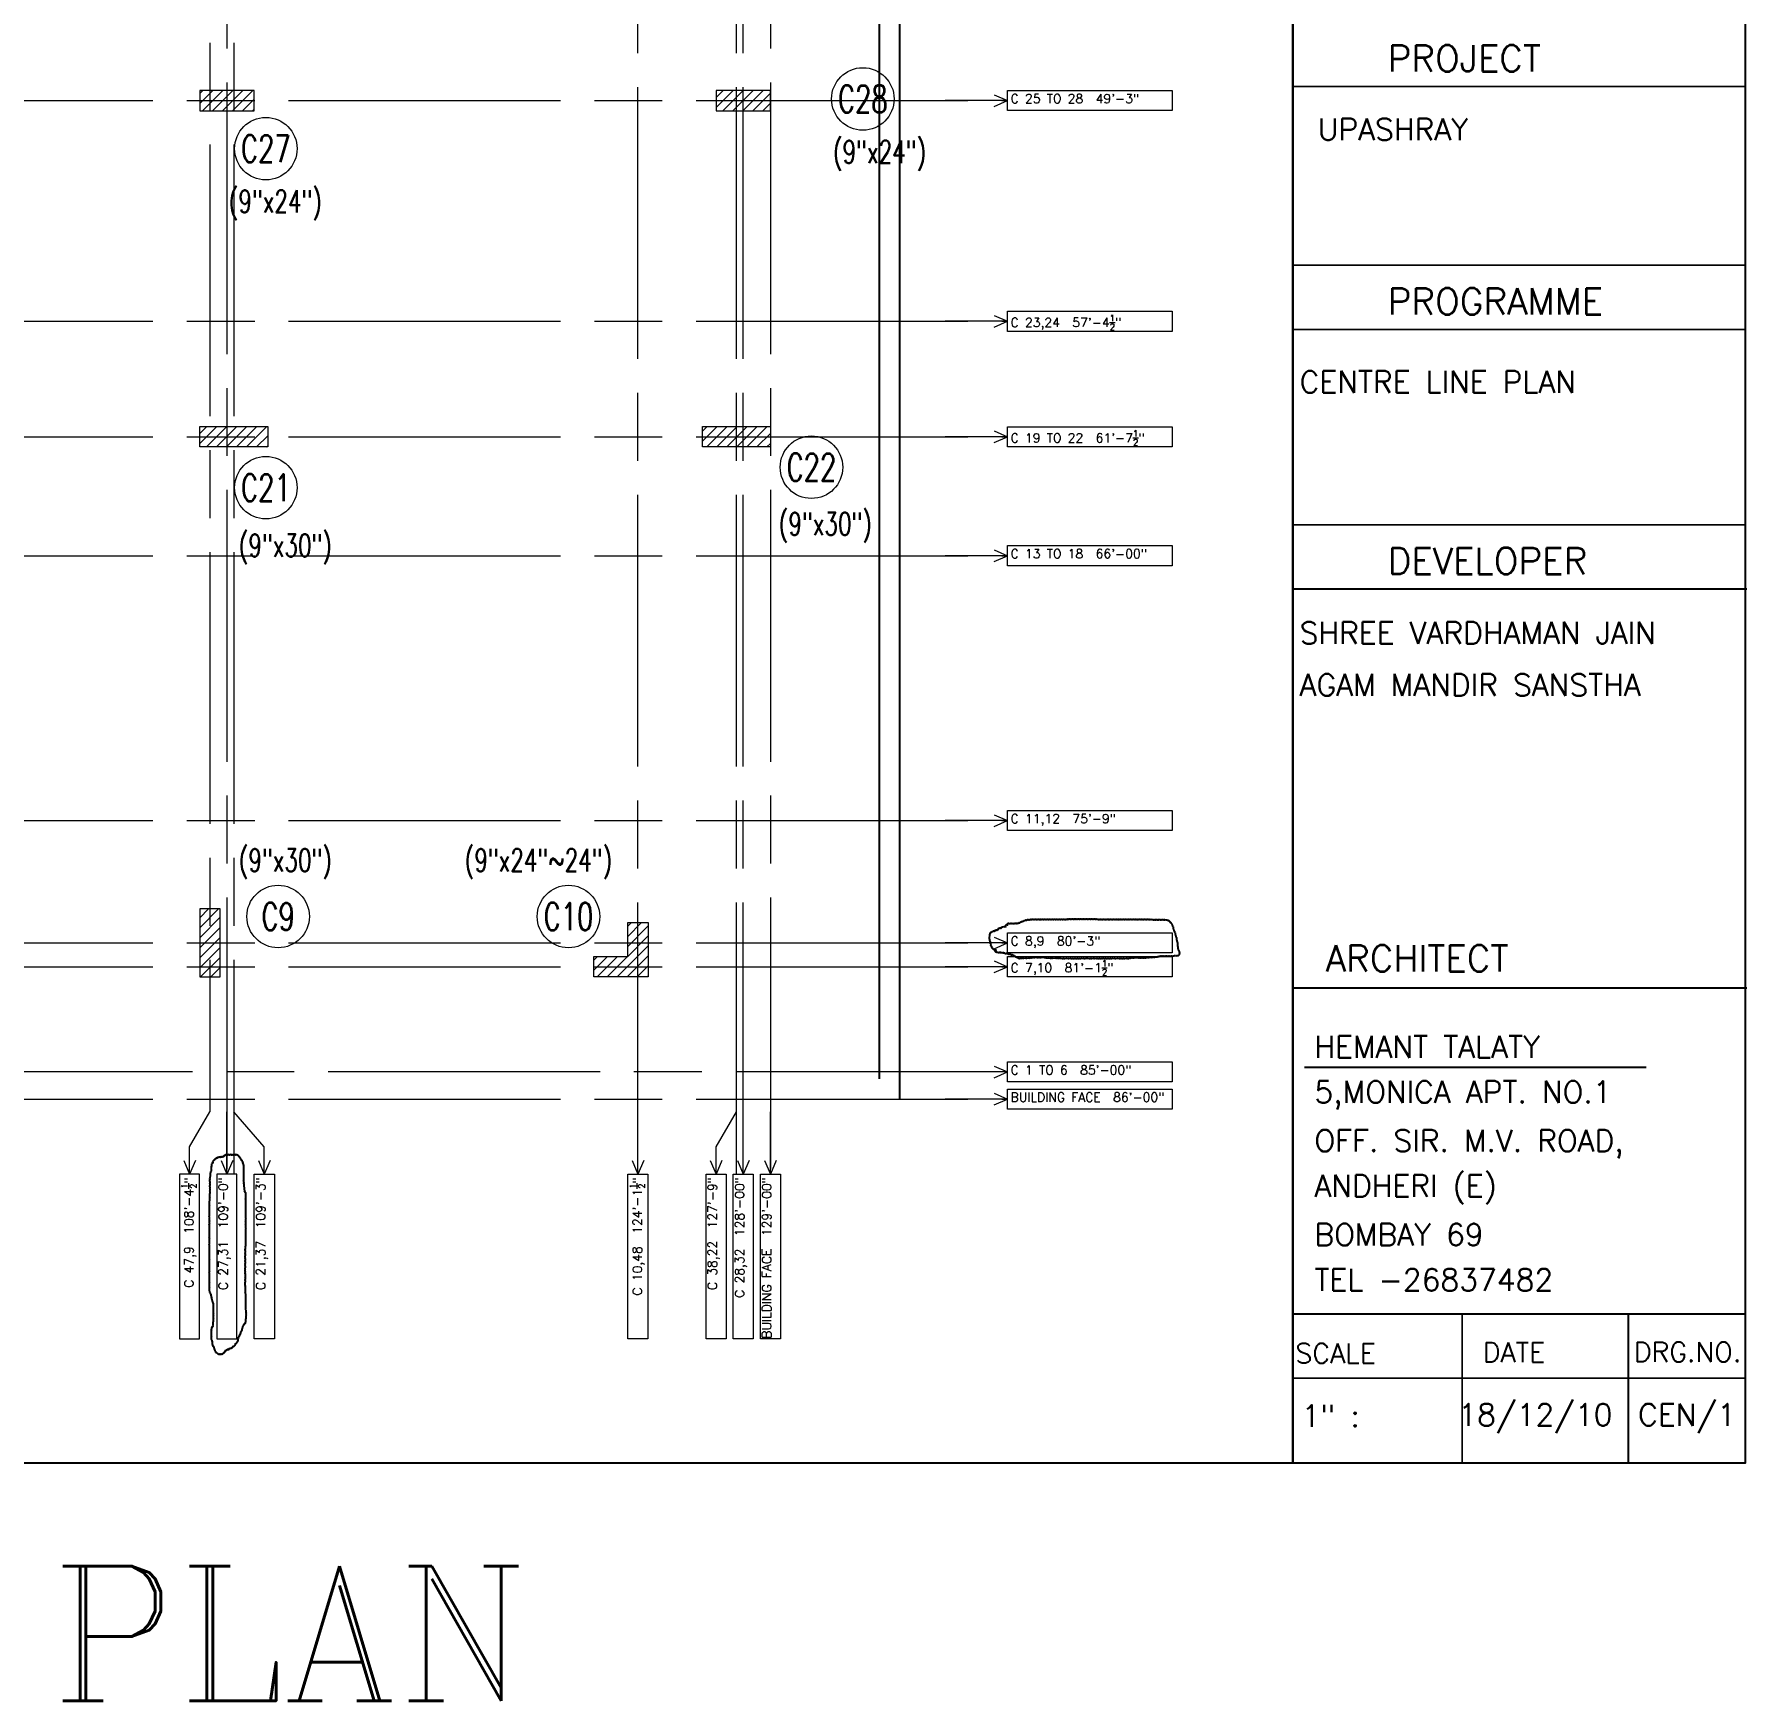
# Model space of a CAD drawing. Header units: inches. Extents: x 61991 to 161106, y 29687 to 64402.
# Drawn here: x 64908 to 65664, y 44413 to 45149 of the extents above; entities that cross this region are included whole.
import ezdxf
from ezdxf.enums import TextEntityAlignment as Align

# ---------------------------------------------------------------- set-up
doc = ezdxf.new("R2010")
doc.units = ezdxf.units.IN
doc.header["$MEASUREMENT"] = 0
doc.linetypes.add('ACAD_ISO08W100', pattern=[36, 24, -3, 6, -3])
doc.layers.add('S-BEAM', color=7, linetype='Continuous', lineweight=15)
doc.layers.add('text', color=4, linetype='Continuous')
doc.styles.add('romanc.shx', font='romanc.shx')
doc.styles.add('ROMANS', font='R.SHX', dxfattribs={"width": 0.7})
pattern_1 = [(45, (-1877510.3718, 524229.6493), (-2.209708691, 2.209708691), [])]

msp = doc.modelspace()

# ---------------------------------------------------------------- hatches: boundary and pattern name
at = {"layer": 'S-BEAM'}
h = msp.add_hatch(dxfattribs=at)
h.set_pattern_fill('ANSI31', color=256, scale=25)
h.set_pattern_definition(pattern_1)
h.paths.add_polyline_path([(64980.61969, 45124.32113), (64980.61969, 45115.32113), (65004.61969, 45115.32113), (65004.61969, 45124.32113)])
h = msp.add_hatch(dxfattribs=at)
h.set_pattern_fill('ANSI31', color=256, scale=25)
h.set_pattern_definition(pattern_1)
h.paths.add_polyline_path([(65208.61969, 45124.32113), (65208.61969, 45115.32113), (65232.61969, 45115.32113), (65232.61969, 45124.32113)])
h = msp.add_hatch(dxfattribs=at)
h.set_pattern_fill('ANSI31', color=256, scale=25)
h.set_pattern_definition(pattern_1)
h.paths.add_polyline_path([(64980.61969, 44975.82113), (64980.61969, 44966.82113), (65010.61969, 44966.82113), (65010.61969, 44975.82113)])
h = msp.add_hatch(dxfattribs=at)
h.set_pattern_fill('ANSI31', color=256, scale=25)
h.set_pattern_definition(pattern_1)
h.paths.add_polyline_path([(65202.61969, 44975.82113), (65202.61969, 44966.82113), (65232.61969, 44966.82113), (65232.61969, 44975.82113)])
h = msp.add_hatch(dxfattribs=at)
h.set_pattern_fill('ANSI31', color=256, scale=25)
h.set_pattern_definition([(45, (-1876609.0392, 524289.6493), (-2.209708691, 2.209708691), [])])
h.paths.add_polyline_path([(64980.61969, 44732.82113), (64989.61969, 44732.82113), (64989.61969, 44762.82113), (64980.61969, 44762.82113)])
h = msp.add_hatch(dxfattribs=at)
h.set_pattern_fill('ANSI31', color=256, scale=25)
h.set_pattern_definition(pattern_1)
h.paths.add_polyline_path([(65169.61969, 44756.82113), (65178.61969, 44756.82113), (65178.61969, 44732.82113), (65154.61969, 44732.82113), (65154.61969, 44741.82113), (65169.61969, 44741.82113)])

# ---------------------------------------------------------------- linework, layer by layer
at = {"color": 2}
for p, q in [((65289.61969, 45815.82113), (65289.61969, 44678.82113)), ((65289.61969, 45815.82113), (65289.61969, 44678.82113)), ((65280.61969, 45806.82113), (65280.61969, 44687.82113)), ((65280.61969, 45806.82113), (65280.61969, 44687.82113))]:
    msp.add_line(p, q, dxfattribs=at)
msp.add_lwpolyline([(63426.89626, 45951.65047), (65463.27705, 45951.65047), (65463.27705, 44518.06848), (63426.89626, 44518.06848)], close=True)
at = {"layer": 'Defpoints', "color": 6, "flags": 128}
for points in [[(65335.68308, 44754.65182, 0.52056705), (65334.87125, 44754.65182, 0.52056705), (65334.39434, 44754.20993, 0.52056705), (65333.70307, 44754.18082, 0.52056705), (65333.09347, 44753.64797, 0.52056705), (65332.66137, 44753.36106, 0.52056705), (65331.96853, 44753.16104, 0.52056705), (65331.38377, 44752.9171, 0.52056705), (65330.73133, 44752.73789, 0.52056705), (65330.16055, 44752.42302, 0.52056705), (65329.69824, 44752.05372, 0.52056705), (65329.55434, 44751.73148, 0.52056705), (65329.46527, 44750.93125, 0.52056705), (65329.38138, 44750.25523, 0.52056705), (65329.36737, 44749.46256, 0.52056705), (65329.5012, 44748.97338, 0.52056705), (65329.69286, 44748.39768, 0.52056705), (65329.88694, 44747.81471, 0.52056705), (65329.88694, 44747.03166, 0.52056705), (65330.30215, 44746.31954, 0.52056705), (65330.61911, 44745.57604, 0.52056705), (65331.17797, 44745.10487, 0.52056705), (65331.7426, 44744.9669, 0.52056705), (65332.27279, 44744.58346, 0.52056705), (65331.74967, 44744.14849, 0.52056705), (65332.41836, 44743.93771, 0.52056705), (65333.03226, 44743.74419, 0.52056705), (65333.75411, 44743.74419, 0.52056705), (65334.26716, 44743.74419, 0.52056705), (65334.93697, 44743.64369, 0.52056705), (65335.51135, 44743.55751, 0.52056705), (65336.01277, 44743.48227, 0.52056705), (65336.82377, 44743.32193, 0.52056705), (65337.5419, 44743.17994, 0.52056705), (65338.23865, 44742.99838, 0.52056705), (65338.74397, 44742.84399, 0.52056705), (65339.40632, 44742.69558, 0.52056705), (65340.03489, 44742.39108, 0.52056705), (65340.73486, 44741.98399, 0.52056705), (65341.29186, 44741.6271, 0.52056705), (65341.82857, 44741.34928, 0.52056705), (65342.41788, 44741.1251, 0.52056705), (65343.23364, 44741.25221, 0.52056705), (65343.96586, 44741.26642, 0.52056705), (65344.67868, 44741.26886, 0.52056705), (65345.29267, 44741.26892, 0.52056705), (65346.04615, 44741.26893, 0.52056705), (65346.59488, 44741.26893, 0.52056705), (65347.37942, 44741.41932, 0.52056705), (65348.18059, 44741.49774, 0.52056705), (65348.85747, 44741.564, 0.52056705), (65349.51757, 44741.56765, 0.52056705), (65350.0976, 44741.56904, 0.52056705), (65350.85523, 44741.56975, 0.52056705), (65351.56176, 44741.56989, 0.52056705), (65352.24032, 44741.57003, 0.52056705), (65352.89026, 44741.57017, 0.52056705), (65353.45751, 44741.57018, 0.52056705), (65354.13794, 44741.43187, 0.52056705), (65354.86443, 44741.28654, 0.52056705), (65355.47223, 44741.27106, 0.52056705), (65356.05322, 44741.26958, 0.52056705), (65356.73389, 44741.26895, 0.52056705), (65357.3693, 44741.26894, 0.52056705), (65357.93462, 44741.26893, 0.52056705), (65358.48661, 44741.26893, 0.52056705), (65359.13814, 44741.26893, 0.52056705), (65359.65889, 44741.22262, 0.52056705), (65360.16551, 44741.17758, 0.52056705), (65360.76212, 44741.12453, 0.52056705), (65361.27147, 44741.12226, 0.52056705), (65362.01638, 44741.11894, 0.52056705), (65362.76646, 44741.11869, 0.52056705), (65363.32416, 44741.1185, 0.52056705), (65363.899, 44741.1183, 0.52056705), (65364.58946, 44741.11824, 0.52056705), (65365.17555, 44741.11819, 0.52056705), (65365.92156, 44741.11818, 0.52056705), (65366.73992, 44741.11817, 0.52056705), (65367.55195, 44741.11817, 0.52056705), (65368.25473, 44741.11817, 0.52056705), (65368.98341, 44741.11817, 0.52056705), (65369.79469, 44741.11817, 0.52056705), (65370.29796, 44741.11817, 0.52056705), (65370.80878, 44741.11817, 0.52056705), (65371.56277, 44741.11817, 0.52056705), (65372.13544, 44741.11817, 0.52056705), (65372.6856, 44741.11817, 0.52056705), (65373.25329, 44741.11817, 0.52056705), (65374.0517, 44741.11817, 0.52056705), (65374.72322, 44741.11817, 0.52056705), (65375.27888, 44741.11817, 0.52056705), (65375.88879, 44741.11817, 0.52056705), (65376.45979, 44741.11817, 0.52056705), (65377.22954, 44741.11817, 0.52056705), (65377.9413, 44741.11817, 0.52056705), (65378.65458, 44741.11817, 0.52056705), (65379.34864, 44741.11817, 0.52056705), (65379.92508, 44741.11817, 0.52056705), (65380.55303, 44741.11817, 0.52056705), (65381.27677, 44741.11817, 0.52056705), (65382.09841, 44741.11817, 0.52056705), (65382.84721, 44741.11817, 0.52056705), (65383.4773, 44741.11817, 0.52056705), (65384.00418, 44741.11817, 0.52056705), (65384.52654, 44741.11817, 0.52056705), (65385.30603, 44741.11817, 0.52056705), (65385.85495, 44741.11817, 0.52056705), (65386.44369, 44741.11817, 0.52056705), (65387.11208, 44741.11817, 0.52056705), (65387.75865, 44741.11817, 0.52056705), (65388.51081, 44741.11817, 0.52056705), (65389.22656, 44741.11817, 0.52056705), (65389.82322, 44741.11817, 0.52056705), (65390.44874, 44741.11817, 0.52056705), (65391.20856, 44741.23856, 0.52056705), (65391.95588, 44741.35697, 0.52056705), (65392.61898, 44741.39854, 0.52056705), (65393.37805, 44741.41319, 0.52056705), (65393.97109, 44741.41591, 0.52056705), (65394.50529, 44741.41837, 0.52056705), (65395.0205, 44741.41946, 0.52056705), (65395.67635, 44741.41954, 0.52056705), (65396.34309, 44741.41956, 0.52056705), (65397.09274, 44741.41956, 0.52056705), (65397.79009, 44741.41956, 0.52056705), (65398.57049, 44741.41956, 0.52056705), (65399.24713, 44741.56166, 0.52056705), (65400.07431, 44741.5681, 0.52056705), (65400.66512, 44741.56952, 0.52056705), (65401.29465, 44741.57, 0.52056705), (65401.79839, 44741.70659, 0.52056705), (65402.52049, 44741.71742, 0.52056705), (65403.13517, 44741.72057, 0.52056705), (65403.69179, 44741.82215, 0.52056705), (65404.31455, 44741.99444, 0.52056705), (65404.98823, 44742.0864, 0.52056705), (65405.66762, 44742.14051, 0.52056705), (65406.38818, 44742.1636, 0.52056705), (65406.95413, 44742.16678, 0.52056705), (65407.64277, 44742.17065, 0.52056705), (65408.20282, 44742.17211, 0.52056705), (65408.97662, 44742.17276, 0.52056705), (65409.8012, 44742.17285, 0.52056705), (65410.34512, 44742.17285, 0.52056705), (65411.04721, 44742.29652, 0.52056705), (65411.66024, 44742.31846, 0.52056705), (65412.38919, 44742.32349, 0.52056705), (65412.9894, 44742.46909, 0.52056705), (65413.25993, 44743.10494, 0.52056705), (65413.18909, 44743.84374, 0.52056705), (65412.80395, 44744.55805, 0.52056705), (65412.64877, 44745.1575, 0.52056705), (65412.50313, 44745.72005, 0.52056705), (65412.41287, 44746.49434, 0.52056705), (65412.41287, 44747.25434, 0.52056705), (65412.41287, 44747.98642, 0.52056705), (65412.15813, 44748.53838, 0.52056705), (65412.0368, 44749.05596, 0.52056705), (65411.99684, 44749.59439, 0.52056705), (65411.77412, 44750.32396, 0.52056705), (65411.55292, 44751.04856, 0.52056705), (65411.38692, 44751.69474, 0.52056705), (65411.20821, 44752.39035, 0.52056705), (65410.85521, 44752.99032, 0.52056705), (65410.64176, 44753.76568, 0.52056705), (65410.47948, 44754.27526, 0.52056705), (65410.31129, 44755.05998, 0.52056705), (65410.05433, 44755.60597, 0.52056705), (65409.81707, 44756.18425, 0.52056705), (65409.31823, 44756.70645, 0.52056705), (65408.95571, 44757.0724, 0.52056705), (65408.49045, 44757.53731, 0.52056705), (65407.97899, 44757.66751, 0.52056705), (65407.35973, 44757.79505, 0.52056705), (65406.8567, 44757.8399, 0.52056705), (65406.33418, 44757.84134, 0.52056705), (65405.51997, 44757.84242, 0.52056705), (65404.86285, 44757.84246, 0.52056705), (65404.04445, 44757.84247, 0.52056705), (65403.52652, 44757.84248, 0.52056705), (65402.89277, 44757.84248, 0.52056705), (65402.34851, 44757.84248, 0.52056705), (65401.78837, 44757.84248, 0.52056705), (65401.26527, 44757.93616, 0.52056705), (65400.63353, 44757.9624, 0.52056705), (65400.06767, 44757.9859, 0.52056705), (65399.37105, 44757.99063, 0.52056705), (65398.6449, 44757.99063, 0.52056705), (65398.1066, 44757.99063, 0.52056705), (65397.38767, 44757.99063, 0.52056705), (65396.82446, 44757.99063, 0.52056705), (65396.14961, 44757.99063, 0.52056705), (65395.33692, 44757.99063, 0.52056705), (65394.73969, 44757.99063, 0.52056705), (65394.15417, 44757.99063, 0.52056705), (65393.51242, 44757.99063, 0.52056705), (65392.68842, 44757.99063, 0.52056705), (65391.90177, 44757.99063, 0.52056705), (65391.11278, 44757.99063, 0.52056705), (65390.46209, 44757.99063, 0.52056705), (65389.76651, 44757.99063, 0.52056705), (65388.93875, 44757.99063, 0.52056705), (65388.26352, 44757.99176, 0.52056705), (65387.53159, 44757.99298, 0.52056705), (65386.92549, 44757.99298, 0.52056705), (65386.39468, 44757.99298, 0.52056705), (65385.79509, 44757.99298, 0.52056705), (65385.16923, 44757.99298, 0.52056705), (65384.43907, 44757.99298, 0.52056705), (65383.74878, 44757.99298, 0.52056705), (65383.08978, 44757.99298, 0.52056705), (65382.40393, 44757.99298, 0.52056705), (65381.85355, 44757.99317, 0.52056705), (65381.11889, 44757.99317, 0.52056705), (65380.59509, 44757.99317, 0.52056705), (65379.98643, 44757.99317, 0.52056705), (65379.25856, 44757.99321, 0.52056705), (65378.67694, 44757.99323, 0.52056705), (65378.16382, 44757.99324, 0.52056705), (65377.45893, 44757.99324, 0.52056705), (65376.81841, 44758.11518, 0.52056705), (65376.21429, 44758.13434, 0.52056705), (65375.46681, 44758.14223, 0.52056705), (65374.77963, 44758.14329, 0.52056705), (65373.98262, 44758.14385, 0.52056705), (65373.2734, 44758.14387, 0.52056705), (65372.61542, 44758.14387, 0.52056705), (65371.92605, 44758.14387, 0.52056705), (65371.23028, 44758.14387, 0.52056705), (65370.55141, 44758.14387, 0.52056705), (65369.91586, 44758.14387, 0.52056705), (65369.10184, 44758.14387, 0.52056705), (65368.43329, 44758.14387, 0.52056705), (65367.62946, 44758.14387, 0.52056705), (65367.11904, 44758.14387, 0.52056705), (65366.4977, 44758.14387, 0.52056705), (65365.74028, 44758.14387, 0.52056705), (65365.07548, 44758.14387, 0.52056705), (65364.47083, 44758.14387, 0.52056705), (65363.6774, 44758.06554, 0.52056705), (65362.96766, 44757.99547, 0.52056705), (65362.26944, 44757.99547, 0.52056705), (65361.56193, 44757.99547, 0.52056705), (65360.73829, 44757.99338, 0.52056705), (65359.98176, 44757.99331, 0.52056705), (65359.20267, 44757.99331, 0.52056705), (65358.46494, 44757.99331, 0.52056705), (65357.63711, 44757.99331, 0.52056705), (65356.94743, 44757.99331, 0.52056705), (65356.16518, 44757.99326, 0.52056705), (65355.41389, 44757.99324, 0.52056705), (65354.63853, 44757.99324, 0.52056705), (65353.92819, 44757.99324, 0.52056705), (65353.27142, 44757.99324, 0.52056705), (65352.51206, 44757.99324, 0.52056705), (65351.94938, 44757.99324, 0.52056705), (65351.43496, 44757.99324, 0.52056705), (65350.75081, 44757.99324, 0.52056705), (65350.09588, 44757.99324, 0.52056705), (65349.32256, 44757.99324, 0.52056705), (65348.62357, 44757.99324, 0.52056705), (65347.84808, 44757.99324, 0.52056705), (65347.14994, 44757.85044, 0.52056705), (65346.42511, 44757.84433, 0.52056705), (65345.69181, 44757.7294, 0.52056705), (65344.91296, 44757.55552, 0.52056705), (65344.30636, 44757.32143, 0.52056705), (65343.85087, 44757.11519, 0.52056705), (65343.34835, 44756.91243, 0.52056705), (65342.66221, 44756.52863, 0.52056705), (65342.00151, 44756.3408, 0.52056705), (65341.40088, 44756.1902, 0.52056705), (65340.62237, 44756.1902, 0.52056705), (65339.90467, 44756.1902, 0.52056705), (65339.29869, 44756.1902, 0.52056705), (65338.53099, 44756.1902, 0.52056705), (65338.02545, 44756.1902, 0.52056705), (65337.33553, 44756.1902, 0.52056705), (65337.33553, 44755.60279, 0.52056705), (65336.5307, 44755.60279, 0.52056705), (65336.5307, 44754.84037, 0.52056705)], [(64985.79679, 44648.29245, 0.52056705), (64985.79679, 44647.48406, 0.52056705), (64985.65401, 44647.00028, 0.52056705), (64985.3705, 44646.32816, 0.52056705), (64985.3516, 44645.51506, 0.52056705), (64985.34885, 44644.81093, 0.52056705), (64985.1797, 44644.05835, 0.52056705), (64985.12512, 44643.37513, 0.52056705), (64985.1243, 44642.59787, 0.52056705), (64985.12422, 44641.97608, 0.52056705), (64985.12418, 44641.26974, 0.52056705), (64985.12417, 44640.76214, 0.52056705), (64985.12416, 44640.01592, 0.52056705), (64985.12416, 44639.48916, 0.52056705), (64985.12416, 44638.88904, 0.52056705), (64985.12416, 44638.31136, 0.52056705), (64985.12416, 44637.71221, 0.52056705), (64985.12416, 44637.19615, 0.52056705), (64985.12416, 44636.40138, 0.52056705), (64985.12416, 44635.62627, 0.52056705), (64985.12416, 44634.8408, 0.52056705), (64985.12416, 44634.04763, 0.52056705), (64984.9453, 44633.25735, 0.52056705), (64984.9108, 44632.59432, 0.52056705), (64984.90069, 44631.77818, 0.52056705), (64984.90002, 44630.98801, 0.52056705), (64984.8999, 44630.28888, 0.52056705), (64984.89988, 44629.70396, 0.52056705), (64984.89988, 44629.0551, 0.52056705), (64984.89988, 44628.55497, 0.52056705), (64984.89988, 44627.83413, 0.52056705), (64984.89988, 44627.30542, 0.52056705), (64984.89988, 44626.49612, 0.52056705), (64984.89988, 44625.84888, 0.52056705), (64984.89988, 44625.30636, 0.52056705), (64984.89988, 44624.5463, 0.52056705), (64984.89988, 44623.98608, 0.52056705), (64984.89988, 44623.18836, 0.52056705), (64984.89988, 44622.53099, 0.52056705), (64984.89988, 44621.79249, 0.52056705), (64984.89988, 44621.27239, 0.52056705), (64984.89988, 44620.65307, 0.52056705), (64984.89988, 44620.02545, 0.52056705), (64984.89988, 44619.38931, 0.52056705), (64984.89988, 44618.59759, 0.52056705), (64984.89988, 44617.84552, 0.52056705), (64984.89988, 44617.04221, 0.52056705), (64984.89988, 44616.36501, 0.52056705), (64984.89988, 44615.69089, 0.52056705), (64984.89988, 44615.11258, 0.52056705), (64984.89988, 44614.30887, 0.52056705), (64984.89988, 44613.68862, 0.52056705), (64984.89988, 44613.10109, 0.52056705), (64984.89988, 44612.52653, 0.52056705), (64984.89988, 44611.77382, 0.52056705), (64984.89988, 44611.2257, 0.52056705), (64984.89988, 44610.49088, 0.52056705), (64984.89988, 44609.89761, 0.52056705), (64984.89988, 44609.36264, 0.52056705), (64984.89988, 44608.69676, 0.52056705), (64984.89988, 44607.93798, 0.52056705), (64984.89988, 44607.17086, 0.52056705), (64984.89988, 44606.41667, 0.52056705), (64984.89988, 44605.8045, 0.52056705), (64984.89988, 44605.27519, 0.52056705), (64984.89988, 44604.60141, 0.52056705), (64984.89988, 44603.94127, 0.52056705), (64984.89988, 44603.33699, 0.52056705), (64984.89988, 44602.62744, 0.52056705), (64984.89988, 44601.81359, 0.52056705), (64984.89988, 44601.12746, 0.52056705), (64984.89988, 44600.49527, 0.52056705), (64984.89988, 44599.90032, 0.52056705), (64984.89988, 44599.18052, 0.52056705), (64984.89988, 44598.60728, 0.52056705), (64984.89988, 44597.92532, 0.52056705), (64984.89988, 44597.14093, 0.52056705), (64984.89988, 44596.42209, 0.52056705), (64984.89988, 44595.69895, 0.52056705), (64984.89988, 44595.18526, 0.52056705), (64984.89988, 44594.59781, 0.52056705), (64985.05175, 44593.93758, 0.52056705), (64985.26069, 44593.24257, 0.52056705), (64985.52986, 44592.64596, 0.52056705), (64985.70126, 44591.97051, 0.52056705), (64985.89072, 44591.22383, 0.52056705), (64985.9698, 44590.5045, 0.52056705), (64986.25276, 44589.73299, 0.52056705), (64986.43275, 44589.05641, 0.52056705), (64986.66512, 44588.53423, 0.52056705), (64986.67849, 44587.98467, 0.52056705), (64986.69173, 44587.24812, 0.52056705), (64986.69351, 44586.60866, 0.52056705), (64986.69378, 44586.08764, 0.52056705), (64986.69392, 44585.43858, 0.52056705), (64986.69394, 44584.90444, 0.52056705), (64986.69394, 44584.09015, 0.52056705), (64986.69394, 44583.34641, 0.52056705), (64986.69394, 44582.63374, 0.52056705), (64986.69394, 44581.85523, 0.52056705), (64986.69394, 44581.07046, 0.52056705), (64986.5439, 44580.47437, 0.52056705), (64986.47493, 44579.78413, 0.52056705), (64986.47049, 44579.17336, 0.52056705), (64986.46977, 44578.49216, 0.52056705), (64986.06195, 44577.9893, 0.52056705), (64985.84805, 44577.22561, 0.52056705), (64985.80988, 44576.58871, 0.52056705), (64985.79772, 44575.76103, 0.52056705), (64985.79705, 44575.23204, 0.52056705), (64985.79682, 44574.43568, 0.52056705), (64985.7968, 44573.92626, 0.52056705), (64985.79679, 44573.12133, 0.52056705), (64985.97464, 44572.3221, 0.52056705), (64986.21384, 44571.74179, 0.52056705), (64986.23846, 44570.98214, 0.52056705), (64986.24431, 44570.42264, 0.52056705), (64986.65358, 44569.71823, 0.52056705), (64986.89158, 44569.25239, 0.52056705), (64987.06092, 44568.76344, 0.52056705), (64987.29294, 44568.07483, 0.52056705), (64987.53522, 44567.35051, 0.52056705), (64988.07768, 44566.89297, 0.52056705), (64988.63581, 44566.55776, 0.52056705), (64989.42807, 44566.37927, 0.52056705), (64990.01275, 44566.29448, 0.52056705), (64990.65386, 44566.28867, 0.52056705), (64991.06045, 44566.80881, 0.52056705), (64991.60254, 44567.16772, 0.52056705), (64991.83448, 44567.80891, 0.52056705), (64992.43771, 44568.04636, 0.52056705), (64992.88568, 44568.33077, 0.52056705), (64993.63446, 44568.65167, 0.52056705), (64994.10996, 44568.87758, 0.52056705), (64994.83652, 44569.14398, 0.52056705), (64995.34982, 44569.76443, 0.52056705), (64996.08191, 44570.08355, 0.52056705), (64996.28569, 44570.8111, 0.52056705), (64996.782, 44571.21477, 0.52056705), (64997.17061, 44571.60247, 0.52056705), (64997.4356, 44572.07376, 0.52056705), (64997.45341, 44572.82205, 0.52056705), (64997.64047, 44573.52512, 0.52056705), (64997.8994, 44574.11388, 0.52056705), (64998.26236, 44574.84092, 0.52056705), (64998.55153, 44575.41918, 0.52056705), (64998.72277, 44576.066, 0.52056705), (64998.99286, 44576.53422, 0.52056705), (64999.24662, 44577.27917, 0.52056705), (64999.44196, 44577.85261, 0.52056705), (64999.61571, 44578.36266, 0.52056705), (64999.83234, 44578.85118, 0.52056705), (65000.10608, 44579.28067, 0.52056705), (65000.38434, 44579.71727, 0.52056705), (65000.7841, 44580.3445, 0.52056705), (65000.80946, 44580.98838, 0.52056705), (65000.81761, 44581.64155, 0.52056705), (65000.99185, 44582.23597, 0.52056705), (65001.03978, 44582.7978, 0.52056705), (65001.0434, 44583.38018, 0.52056705), (65001.04535, 44584.06328, 0.52056705), (65001.04561, 44584.67524, 0.52056705), (65000.94478, 44585.17315, 0.52056705), (65000.85099, 44585.97787, 0.52056705), (65000.83383, 44586.65087, 0.52056705), (65000.82783, 44587.33025, 0.52056705), (65000.82237, 44587.94858, 0.52056705), (65000.82217, 44588.52162, 0.52056705), (65000.82195, 44589.16885, 0.52056705), (65000.82181, 44589.87533, 0.52056705), (65000.82174, 44590.42402, 0.52056705), (65000.82173, 44590.93479, 0.52056705), (65000.82173, 44591.6421, 0.52056705), (65000.82173, 44592.39953, 0.52056705), (65000.67582, 44593.19529, 0.52056705), (65000.62969, 44593.97429, 0.52056705), (65000.6048, 44594.74074, 0.52056705), (65000.59854, 44595.50481, 0.52056705), (65000.59804, 44596.27727, 0.52056705), (65000.59763, 44596.9185, 0.52056705), (65000.59757, 44597.43442, 0.52056705), (65000.59752, 44597.94046, 0.52056705), (65000.59745, 44598.69683, 0.52056705), (65000.59744, 44599.36523, 0.52056705), (65000.59744, 44600.10857, 0.52056705), (65000.59744, 44600.90892, 0.52056705), (65000.59744, 44601.71294, 0.52056705), (65000.59744, 44602.38647, 0.52056705), (65000.59744, 44603.09107, 0.52056705), (65000.59744, 44603.8051, 0.52056705), (65000.59744, 44604.31365, 0.52056705), (65000.59744, 44605.08305, 0.52056705), (65000.59744, 44605.66274, 0.52056705), (65000.59744, 44606.2897, 0.52056705), (65000.59744, 44607.04538, 0.52056705), (65000.59744, 44607.68348, 0.52056705), (65000.59744, 44608.42339, 0.52056705), (65000.59744, 44609.1013, 0.52056705), (65000.59744, 44609.60795, 0.52056705), (65000.59744, 44610.41614, 0.52056705), (65000.59744, 44611.01355, 0.52056705), (65000.59744, 44611.80517, 0.52056705), (65000.59744, 44612.5234, 0.52056705), (65000.68461, 44613.18896, 0.52056705), (65000.76734, 44613.82064, 0.52056705), (65000.80379, 44614.54957, 0.52056705), (65000.81715, 44615.15046, 0.52056705), (65000.81914, 44615.82333, 0.52056705), (65000.82063, 44616.3277, 0.52056705), (65000.82128, 44617.0816, 0.52056705), (65000.82157, 44617.70456, 0.52056705), (65000.82164, 44618.47351, 0.52056705), (65000.82171, 44619.18193, 0.52056705), (65000.82172, 44619.86371, 0.52056705), (65000.82172, 44620.62283, 0.52056705), (65000.82173, 44621.22457, 0.52056705), (65000.82173, 44622.0388, 0.52056705), (65000.82173, 44622.60632, 0.52056705), (65000.82173, 44623.41132, 0.52056705), (65000.82173, 44624.1583, 0.52056705), (65000.82173, 44624.85164, 0.52056705), (65000.82173, 44625.63735, 0.52056705), (65000.82173, 44626.46163, 0.52056705), (65000.82173, 44627.04806, 0.52056705), (65000.82173, 44627.72484, 0.52056705), (65000.82173, 44628.51365, 0.52056705), (65000.82173, 44629.14154, 0.52056705), (65000.82173, 44629.8786, 0.52056705), (65000.82173, 44630.45801, 0.52056705), (65000.82173, 44631.04835, 0.52056705), (65000.82173, 44631.69439, 0.52056705), (65000.82173, 44632.33572, 0.52056705), (65000.82173, 44633.03556, 0.52056705), (65000.82173, 44633.64701, 0.52056705), (65000.82173, 44634.42643, 0.52056705), (65000.82173, 44634.99597, 0.52056705), (65000.82173, 44635.80077, 0.52056705), (65000.82173, 44636.4447, 0.52056705), (65000.82173, 44637.02627, 0.52056705), (65000.6411, 44637.61859, 0.52056705), (65000.42147, 44638.10333, 0.52056705), (65000.20442, 44638.90178, 0.52056705), (65000.17122, 44639.55958, 0.52056705), (65000.15983, 44640.24156, 0.52056705), (65000.15112, 44640.7633, 0.52056705), (64999.98523, 44641.51871, 0.52056705), (64999.93938, 44642.23555, 0.52056705), (64999.93199, 44642.79885, 0.52056705), (64999.92897, 44643.57666, 0.52056705), (64999.92616, 44644.30092, 0.52056705), (64999.92505, 44645.05517, 0.52056705), (64999.92482, 44645.64988, 0.52056705), (64999.92462, 44646.1718, 0.52056705), (64999.92458, 44646.72145, 0.52056705), (64999.92458, 44647.51939, 0.52056705), (64999.92458, 44648.12467, 0.52056705), (64999.92458, 44648.78618, 0.52056705), (64999.92458, 44649.5847, 0.52056705), (64999.68794, 44650.32178, 0.52056705), (64999.51638, 44650.85612, 0.52056705), (64999.33009, 44651.41777, 0.52056705), (64998.95221, 44651.90826, 0.52056705), (64998.6949, 44652.35048, 0.52056705), (64998.29277, 44652.97123, 0.52056705), (64997.84162, 44653.48736, 0.52056705), (64997.33805, 44654.00964, 0.52056705), (64996.55645, 44654.0942, 0.52056705), (64995.77011, 44654.11094, 0.52056705), (64995.22959, 44654.11321, 0.52056705), (64994.61765, 44654.11578, 0.52056705), (64993.79123, 44654.11765, 0.52056705), (64992.9867, 44654.11798, 0.52056705), (64992.27913, 44654.11798, 0.52056705), (64991.80137, 44653.95372, 0.52056705), (64991.21994, 44653.47939, 0.52056705), (64990.75932, 44653.23691, 0.52056705), (64990.15068, 44653.22372, 0.52056705), (64989.63813, 44653.00967, 0.52056705), (64988.90527, 44653.00011, 0.52056705), (64988.27476, 44652.77752, 0.52056705), (64987.69061, 44652.39135, 0.52056705), (64987.04377, 44651.87985, 0.52056705), (64986.45998, 44651.40576, 0.52056705), (64986.45998, 44650.74739, 0.52056705), (64986.02003, 44650.34228, 0.52056705), (64985.89222, 44649.84325, 0.52056705), (64985.89222, 44649.20899, 0.52056705)]]:
    msp.add_lwpolyline(points, format="xyb", close=True, dxfattribs=at)
at = {"layer": 'S-BEAM', "color": 8, "linetype": 'ACAD_ISO08W100', "ltscale": 5}
for p, q in [((64992.59191, 45847.85345), (64992.59191, 44645.71422)), ((65174.09191, 44645.71422), (65174.09191, 45847.85345)), ((65217.59191, 44645.71422), (65217.59191, 45847.85345)), ((65220.59191, 44645.71422), (65220.59191, 45847.85345)), ((65232.59191, 45847.85345), (65232.59191, 44645.71422)), ((64985.11969, 45820.37003), (64985.09743, 44673.23942)), ((64995.61969, 45820.37003), (64995.5969, 44645.71422)), ((65331.36226, 45122.40387), (65337.36226, 45119.82113)), ((63579.8614, 45119.82113), (65337.36226, 45119.82113)), ((65337.36226, 45119.82113), (65325.36226, 45119.82113)), ((65331.36226, 45117.2384), (65337.36226, 45119.82113)), ((65331.36226, 45024.90387), (65337.36226, 45022.32113)), ((63579.8614, 45022.32113), (65337.36226, 45022.32113)), ((65337.36226, 45022.32113), (65325.36226, 45022.32113)), ((65331.36226, 45019.7384), (65337.36226, 45022.32113)), ((63579.8614, 44971.32113), (65337.36226, 44971.32113)), ((65337.36226, 44971.32113), (65325.36226, 44971.32113)), ((65331.36226, 44973.90387), (65337.36226, 44971.32113)), ((65331.36226, 44968.7384), (65337.36226, 44971.32113)), ((63579.8614, 44918.82113), (65337.36226, 44918.82113)), ((65337.36226, 44918.82113), (65325.36226, 44918.82113)), ((65331.36226, 44921.40387), (65337.36226, 44918.82113)), ((65331.36226, 44916.2384), (65337.36226, 44918.82113)), ((65331.36226, 44804.40387), (65337.36226, 44801.82113)), ((63579.8614, 44801.82113), (65337.36226, 44801.82113)), ((65337.36226, 44801.82113), (65325.36226, 44801.82113)), ((65331.36226, 44799.2384), (65337.36226, 44801.82113)), ((65331.36226, 44750.40387), (65337.36226, 44747.82113)), ((63579.8614, 44747.82113), (65337.36226, 44747.82113)), ((65337.36226, 44747.82113), (65325.36226, 44747.82113)), ((65331.36226, 44745.2384), (65337.36226, 44747.82113)), ((63579.8614, 44737.32113), (65337.36226, 44737.32113)), ((65337.36226, 44737.32113), (65325.36226, 44737.32113)), ((65331.36226, 44739.90387), (65337.36226, 44737.32113)), ((65331.36226, 44734.7384), (65337.36226, 44737.32113)), ((65337.36226, 44690.82113), (63579.8614, 44690.82113)), ((65337.36226, 44690.82113), (65325.36226, 44690.82113)), ((65331.36226, 44693.40387), (65337.36226, 44690.82113)), ((65331.36226, 44688.2384), (65337.36226, 44690.82113)), ((63579.8614, 44678.82113), (65337.36226, 44678.82113)), ((65337.36226, 44678.82113), (65325.36226, 44678.82113)), ((65331.36226, 44681.40387), (65337.36226, 44678.82113)), ((65331.36226, 44676.2384), (65337.36226, 44678.82113)), ((64976.11969, 44657.72993), (64985.11969, 44673.27787)), ((65009.11969, 44657.72993), (64995.61969, 44673.27787)), ((65208.61969, 44657.72993), (65217.61969, 44673.27787)), ((64976.11969, 44645.72993), (64976.11969, 44657.72993)), ((64976.11969, 44645.72993), (64976.11969, 44657.72993)), ((64992.61969, 44645.72993), (64992.61969, 44657.72993)), ((65009.11969, 44645.72993), (65009.11969, 44657.72993)), ((65009.11969, 44645.72993), (65009.11969, 44657.72993)), ((65174.11969, 44645.72993), (65174.11969, 44657.72993)), ((65208.61969, 44645.72993), (65208.61969, 44657.72993)), ((65220.61969, 44645.72993), (65220.61969, 44657.72993)), ((65232.61969, 44645.72993), (65232.61969, 44657.72993)), ((64973.53695, 44651.72993), (64976.11969, 44645.72993)), ((64973.53695, 44651.72993), (64976.11969, 44645.72993)), ((64978.70242, 44651.72993), (64976.11969, 44645.72993)), ((64978.70242, 44651.72993), (64976.11969, 44645.72993)), ((64990.03695, 44651.72993), (64992.61969, 44645.72993)), ((64995.20242, 44651.72993), (64992.61969, 44645.72993)), ((65006.53695, 44651.72993), (65009.11969, 44645.72993)), ((65006.53695, 44651.72993), (65009.11969, 44645.72993)), ((65011.70242, 44651.72993), (65009.11969, 44645.72993)), ((65011.70242, 44651.72993), (65009.11969, 44645.72993)), ((65171.53695, 44651.72993), (65174.11969, 44645.72993)), ((65176.70242, 44651.72993), (65174.11969, 44645.72993)), ((65206.03695, 44651.72993), (65208.61969, 44645.72993)), ((65211.20242, 44651.72993), (65208.61969, 44645.72993)), ((65218.03695, 44651.72993), (65220.61969, 44645.72993)), ((65223.20242, 44651.72993), (65220.61969, 44645.72993)), ((65230.03695, 44651.72993), (65232.61969, 44645.72993)), ((65235.20242, 44651.72993), (65232.61969, 44645.72993))]:
    msp.add_line(p, q, dxfattribs=at)
at = {"layer": 'S-BEAM'}
for points in [[(64980.61969, 45124.32113), (64980.61969, 45115.32113), (65004.61969, 45115.32113), (65004.61969, 45124.32113)], [(65208.61969, 45124.32113), (65208.61969, 45115.32113), (65232.61969, 45115.32113), (65232.61969, 45124.32113)], [(65410.06153, 45115.39477), (65337.36226, 45115.39477), (65337.36226, 45124.24749), (65410.06153, 45124.24749)], [(65410.06153, 45017.89477), (65337.36226, 45017.89477), (65337.36226, 45026.74749), (65410.06153, 45026.74749)], [(65010.61969, 44975.82113), (65010.61969, 44966.82113), (64980.61969, 44966.82113), (64980.61969, 44975.82113)], [(65232.61969, 44975.82113), (65232.61969, 44966.82113), (65202.61969, 44966.82113), (65202.61969, 44975.82113)], [(65410.06153, 44966.89477), (65337.36226, 44966.89477), (65337.36226, 44975.74749), (65410.06153, 44975.74749)], [(65410.06153, 44914.39477), (65337.36226, 44914.39477), (65337.36226, 44923.24749), (65410.06153, 44923.24749)], [(65410.06153, 44797.39477), (65337.36226, 44797.39477), (65337.36226, 44806.24749), (65410.06153, 44806.24749)], [(64980.61969, 44732.82113), (64989.61969, 44732.82113), (64989.61969, 44762.82113), (64980.61969, 44762.82113)], [(65410.06153, 44743.39477), (65337.36226, 44743.39477), (65337.36226, 44752.24749), (65410.06153, 44752.24749)], [(65410.06153, 44732.89477), (65337.36226, 44732.89477), (65337.36226, 44741.74749), (65410.06153, 44741.74749)], [(65410.06153, 44686.39477), (65337.36226, 44686.39477), (65337.36226, 44695.24749), (65410.06153, 44695.24749)], [(65410.06153, 44674.39477), (65337.36226, 44674.39477), (65337.36226, 44683.24749), (65410.06153, 44683.24749)], [(64980.51827, 44573.03066), (64980.51827, 44645.72993), (64971.66555, 44645.72993), (64971.66555, 44573.03066)], [(64997.01827, 44573.03066), (64997.01827, 44645.72993), (64988.16555, 44645.72993), (64988.16555, 44573.03066)], [(65004.69333, 44573.03066), (65004.69333, 44645.72993), (65013.54604, 44645.72993), (65013.54604, 44573.03066)], [(65169.69333, 44573.03066), (65169.69333, 44645.72993), (65178.54604, 44645.72993), (65178.54604, 44573.03066)], [(65204.19333, 44573.03066), (65204.19333, 44645.72993), (65213.04604, 44645.72993), (65213.04604, 44573.03066)], [(65216.19333, 44573.03066), (65216.19333, 44645.72993), (65225.04604, 44645.72993), (65225.04604, 44573.03066)], [(65228.19333, 44573.03066), (65228.19333, 44645.72993), (65237.04604, 44645.72993), (65237.04604, 44573.03066)]]:
    msp.add_lwpolyline(points, close=True, dxfattribs=at)
at = {"layer": 'S-BEAM', "color": 8, "linetype": 'ACAD_ISO08W100', "ltscale": 5}
for points in [[(65325.36226, 45119.82113), (65309.81432, 45119.82113)], [(65325.36226, 45022.32113), (65309.81432, 45022.32113)], [(65325.36226, 44971.32113), (65309.81432, 44971.32113)], [(65325.36226, 44918.82113), (65309.81432, 44918.82113)], [(65325.36226, 44801.82113), (65309.81432, 44801.82113)], [(65325.36226, 44747.82113), (65309.81432, 44747.82113)], [(65325.36226, 44737.32113), (65309.81432, 44737.32113)], [(65325.36226, 44690.82113), (65309.81432, 44690.82113)], [(65325.36226, 44678.82113), (65309.81432, 44678.82113)], [(64992.61969, 44657.72993), (64992.61969, 44673.27787)], [(65174.11969, 44657.72993), (65174.11969, 44673.27787)], [(65220.61969, 44657.72993), (65220.61969, 44673.27787)], [(65232.61969, 44657.72993), (65232.61969, 44673.27787)]]:
    msp.add_lwpolyline(points, dxfattribs=at)
at = {"layer": 'S-BEAM'}
msp.add_lwpolyline([(65169.61969, 44756.82113), (65178.61969, 44756.82113), (65178.61969, 44732.82113), (65154.61969, 44732.82113), (65154.61969, 44741.82113), (65169.61969, 44741.82113), (65169.61969, 44756.82113)], dxfattribs=at)
at = {"layer": 'S-BEAM', "color": 8, "linetype": 'Continuous'}
for centre in [(65273.43475, 45120.52512), (65009.7972, 45098.57297), (65250.74642, 44957.8826), (65009.7972, 44948.84909), (65015.22231, 44759.47372), (65143.44339, 44759.47372)]:
    msp.add_circle(centre, 13.7989, dxfattribs=at)
at = {"layer": 'text', "color": 7}
msp.add_line((65468.44081, 44692.97338), (65619.32095, 44692.97338), dxfattribs=at)
msp.add_lwpolyline([(65463.27705, 45899.85891), (65463.27705, 45951.65047), (65663.11107, 45951.65047), (65663.11107, 44518.06848), (65463.27705, 44518.06848), (65463.27705, 45899.85891)], dxfattribs=at)
msp.add_lwpolyline([(65463.27705, 45899.85891), (65463.27705, 45951.65047), (65663.11107, 45951.65047), (65663.11107, 44518.06848), (65463.27705, 44518.06848), (65463.27705, 45899.85891)], dxfattribs=at)
at = {"layer": 'text', "color": 7, "const_width": 0.78699}
for points in [[(65463.27705, 45126.00143), (65663.11107, 45126.00143)], [(65463.27705, 45047.07356), (65663.11107, 45047.07356)], [(65463.27705, 45018.74202), (65663.11107, 45018.74202)], [(65463.27705, 44932.4396), (65663.11107, 44932.4396)], [(65463.27705, 44904.10806), (65663.81747, 44904.10806)], [(65463.27705, 44727.90642), (65663.81747, 44727.90642)], [(65463.27705, 44583.92309), (65663.11107, 44583.92309)], [(65538.12096, 44584.39864), (65538.12096, 44518.54402)], [(65611.48095, 44583.74577), (65611.48095, 44517.89115)], [(65463.27705, 44555.59155), (65663.11107, 44555.59155)]]:
    msp.add_lwpolyline(points, dxfattribs=at)

# ---------------------------------------------------------------- texts
at = {"layer": 'S-BEAM', "linetype": 'Continuous', "style": 'ROMANS', "width": 0.7}
for s, height, p in [('C28', 12, (65273.43475, 45120.52512)), ('C27', 12, (65009.7972, 45098.57297)), ('(9"x24")', 10, (65280.84255, 45097.16204)), ('(9"x24")', 10, (65014.0295, 45075.31104)), ('C22', 12, (65250.74642, 44957.8826)), ('C21', 12, (65009.7972, 44948.84909)), ('(9"x30")', 10, (65256.89904, 44932.91878)), ('(9"x30")', 10, (65018.45749, 44923.35773)), ('(9"x30")', 10, (65018.45749, 44784.37953)), ('(9"x24"~24")', 10, (65130.21047, 44784.37953)), ('C9', 12, (65015.22231, 44759.47372)), ('C10', 12, (65143.44339, 44759.47372))]:
    msp.add_text(s, height=height, dxfattribs=at).set_placement(p, align=Align.MIDDLE_CENTER)
at = {"layer": 'S-BEAM', "attachment_point": 1, "style": 'romanc.shx'}
for s, insert, char_height, width in [('\\A1;C 25 TO 28  49\'-3"', (65338.7113, 45122.68504), 4, 230.74017), ('\\A1;C 23,24  57\'-4{\\H0.7x;\\S1/2;}"', (65338.7113, 45025.18504), 4, 230.74017), ('\\A1;C 19 TO 22  61\'-7{\\H0.7x;\\S1/2;}"', (65338.7113, 44974.18504), 4, 230.74017), ('\\A1;C 13 TO 18  66\'-00"', (65338.7113, 44921.68504), 4, 230.74017), ('\\A1;C 11,12  75\'-9"', (65338.7113, 44804.68504), 4, 230.74017), ('C 8,9  80\'-3"', (65338.7113, 44750.68504), 4, 230.74017), ('\\A1;C 7,10  81\'-1{\\H0.7x;\\S1/2;}"', (65338.7113, 44740.18504), 4, 230.74017), ('\\A1;C 1 TO 6  85\'-00"', (65338.7113, 44693.68504), 4, 230.74017), ('\\A1;BUILDING FACE  86\'-00"', (65338.7113, 44681.68504), 4, 230.74017), ('PLESA CHECK CENTER LINE PLAN', (63707.96474, 44472.56417), 59.4196488, 782297.9257824)]:
    msp.add_mtext(s, dxfattribs=dict(at, insert=insert, char_height=char_height, width=width))
at = {"layer": 'S-BEAM', "char_height": 4, "width": 230.74017, "attachment_point": 3, "rotation": 90, "style": 'romanc.shx'}
for s, insert in [('\\A1;C 47,9  108\'-4{\\H0.7x;\\S1/2;}"', (64972.4552, 44644.38089)), ('C 27,31  109\'-0"', (64988.9552, 44644.38089)), ('\\A1;C 21,37  109\'-3"', (65005.48298, 44644.38089)), ('\\A1;C 10,48  124\'-1{\\H0.7x;\\S1/2;}"', (65170.48298, 44644.38089)), ('\\A1;C 38,22  127\'-9"', (65204.98298, 44644.38089)), ('\\A1;C 28,32  128\'-00"', (65216.98298, 44644.38089)), ('\\A1;BUILDING FACE  129\'-00"', (65228.98298, 44644.38089))]:
    msp.add_mtext(s, dxfattribs=dict(at, insert=insert))
at = {"layer": 'text', "color": 7, "style": 'ROMANS'}
for s, height, p in [('PROJECT', 11.623196, (65505.17104, 45132.61144)), ('UPASHRAY', 9.685996, (65474.35041, 45102.24806)), ('PROGRAMME', 11.623196, (65505.17104, 45025.35203)), ('CENTRE LINE PLAN', 9.6859965, (65466.3314, 44990.6968)), ('DEVELOPER', 11.623196, (65505.17104, 44910.71807)), ('SHREE VARDHAMAN JAIN', 9.6859965, (65466.3314, 44879.85402)), ('AGAM MANDIR SANSTHA', 9.6859965, (65466.3314, 44856.89158)), ('ARCHITECT', 11.623196, (65477.85014, 44735.17883)), ('HEMANT TALATY', 9.6859965, (65472.88483, 44697.12762)), ('5,MONICA APT. NO.1', 9.6859965, (65472.88483, 44677.15373)), ('OFF. SIR. M.V. ROAD,', 9.6859965, (65472.88483, 44655.64336)), ('ANDHERI (E)', 9.6859965, (65472.88483, 44635.66946)), ('BOMBAY 69', 9.685996, (65472.88483, 44614.1591)), ('TEL -26837482', 9.6859965, (65472.88483, 44594.1852)), ('SCALE', 8.717397, (65464.44224, 44562.20156)), ('DATE', 8.717397, (65547.14235, 44562.6771)), ('DRG.NO.', 8.717397, (65613.89592, 44562.81543)), ('18/12/10', 9.685996, (65536.38786, 44534.60102)), ('CEN/1', 9.685996, (65615.83117, 44534.60102)), ('1" :', 9.685996, (65467.15137, 44534.12548))]:
    msp.add_text(s, height=height, dxfattribs=at).set_placement(p)

doc.saveas('drawing.dxf')
